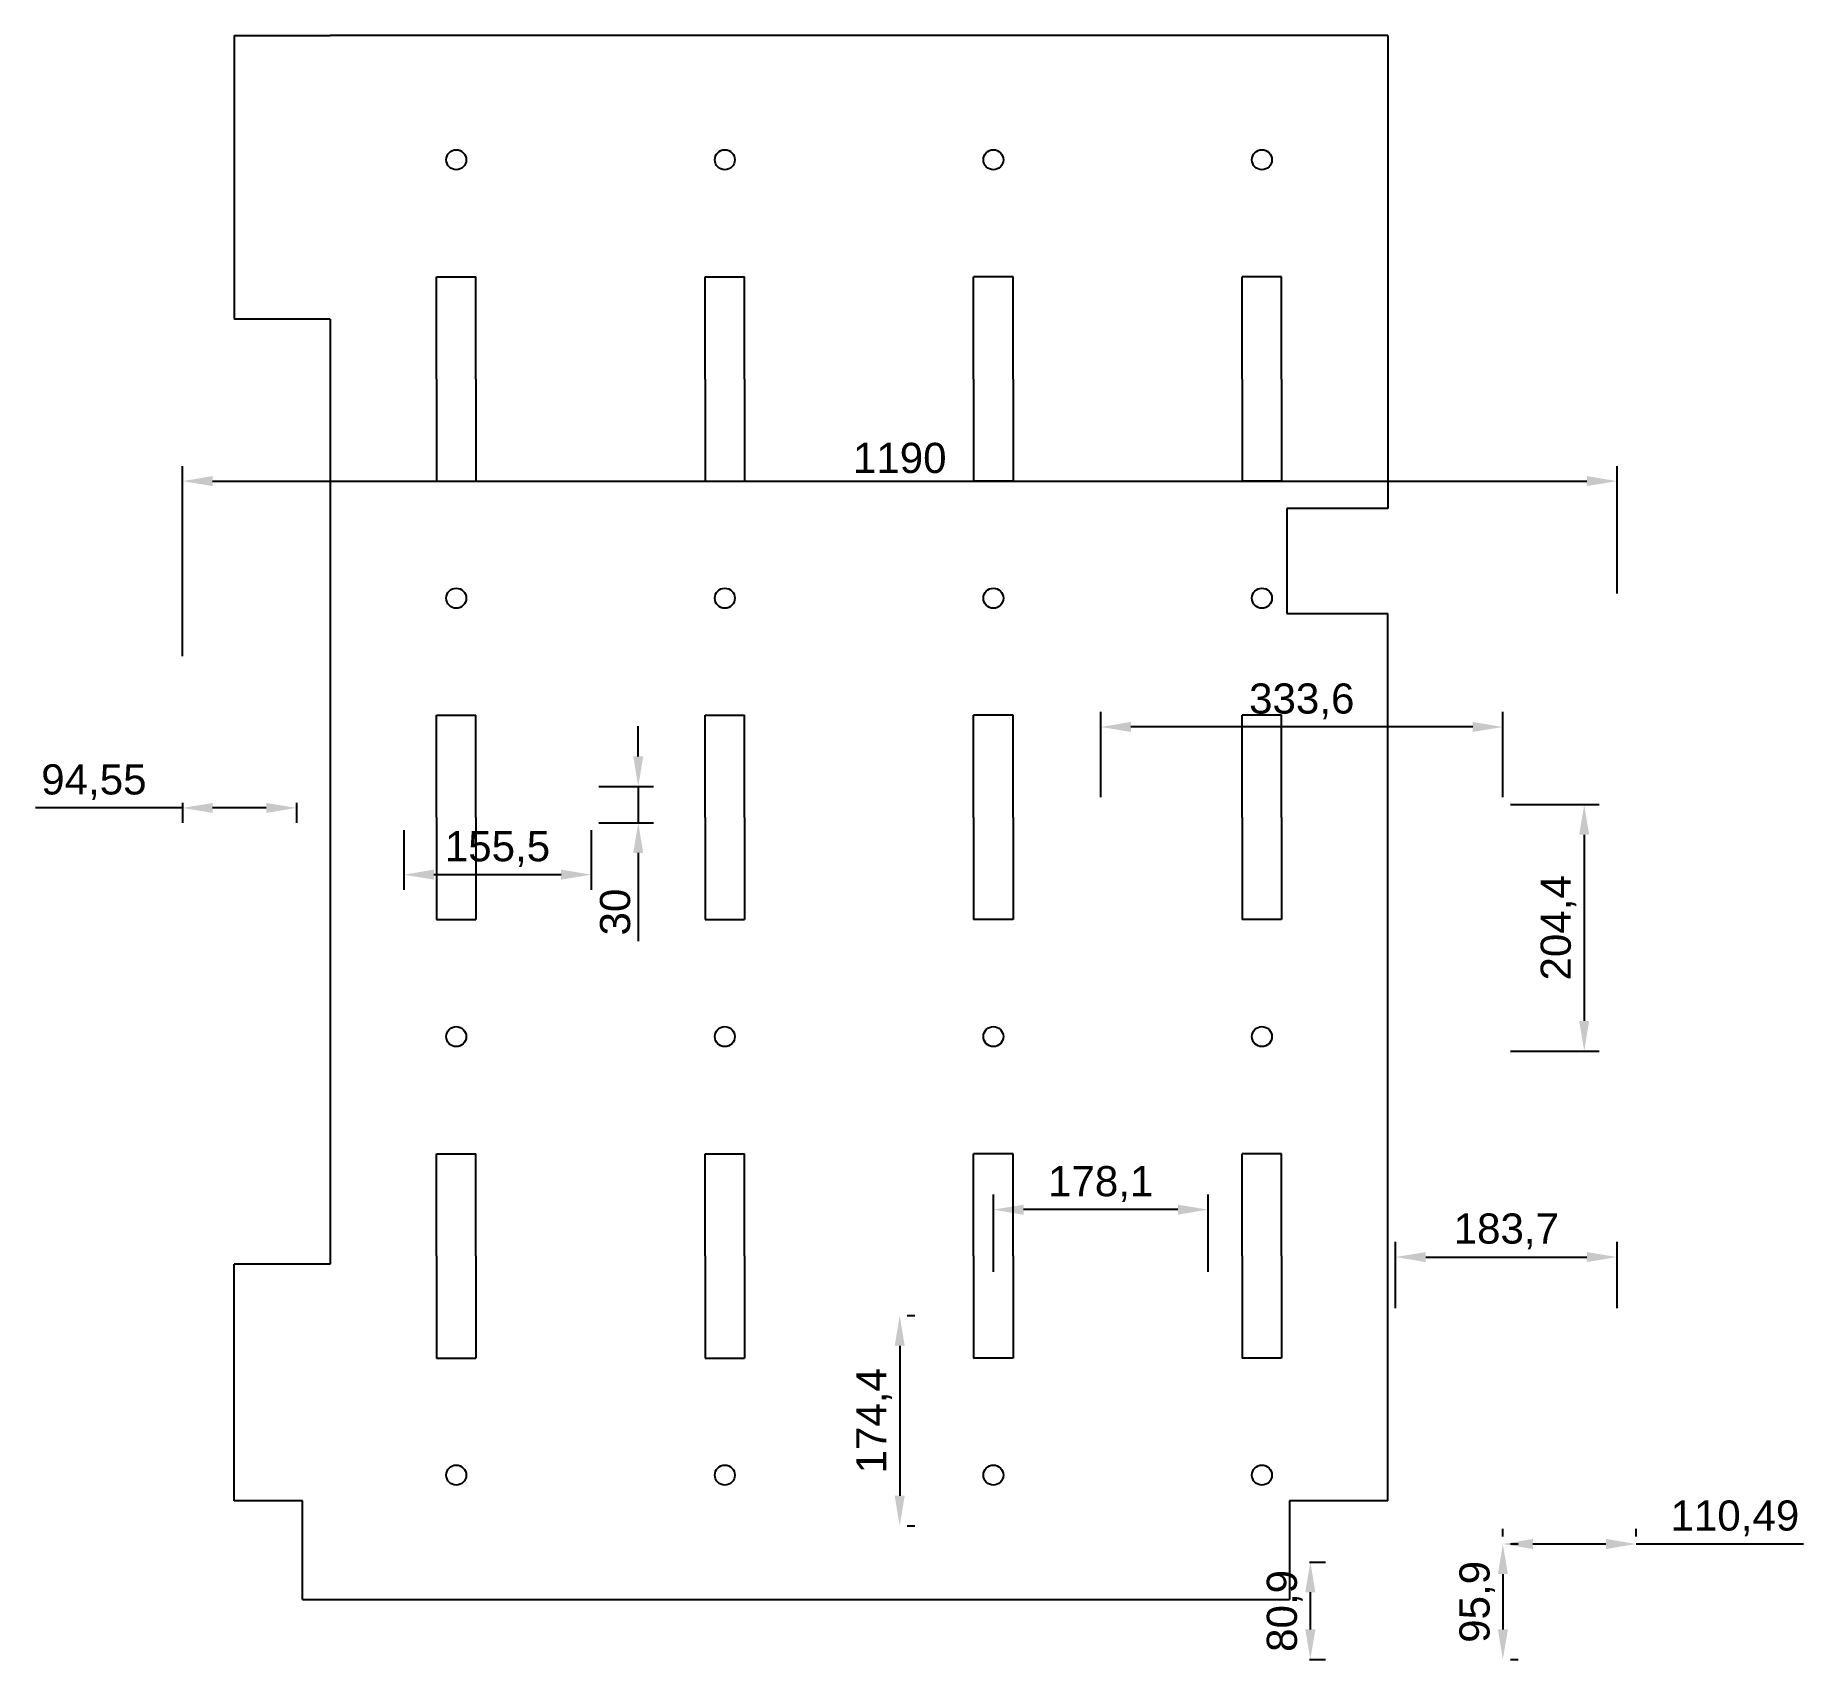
# Model space of a CAD drawing. Header units: millimetres. Extents: x -122 to 1345, y 0 to 1347.
import ezdxf

# ---------------------------------------------------------------- set-up
doc = ezdxf.new("R2010")
doc.units = ezdxf.units.MM
doc.styles.get("Standard").update_dxf_attribs({"font": 'arial.ttf'})
doc.dimstyles.new('副本 ISO-25 1-10', dxfattribs={"dimscale": 10, "dimtxt": 2.5, "dimasz": 2.5, "dimexe": 1.25, "dimexo": 0.625, "dimtad": 1, "dimtxsty": 'Standard', "dimcen": 2.5, "dimazin": 3, "dimtfac": 1, "dimtmove": 0, "dimatfit": 3})

# ---------------------------------------------------------------- blocks, each defined once
blk = doc.blocks.new('*D3')
at = {"color": 0, "lineweight": -2, "transparency": 16777216}
for p, q in [((0, 706.4), (-122, 706.4)), ((0, 710.5), (0, 693.9)), ((69.5, 706.4), (25, 706.4)), ((94.5, 710.5), (94.5, 693.9))]:
    blk.add_line(p, q, dxfattribs=at)
at = {"color": 0, "transparency": 16777216}
for points in [[(25, 710.5), (25, 702.2), (0, 706.4)], [(69.5, 710.5), (69.5, 702.2), (94.5, 706.4)]]:
    blk.add_solid(points, dxfattribs=at)
at = {"layer": 'Defpoints', "color": 0, "transparency": 16777216}
for p in [(0, 716.7), (0, 706.4), (94.5, 716.7)]:
    blk.add_point(p, dxfattribs=at)
at = {"color": 0, "transparency": 16777216, "insert": (-73.5, 727.7), "char_height": 25, "attachment_point": 5}
blk.add_mtext('94,55', dxfattribs=at)
blk = doc.blocks.new('*D4')
at = {"color": 0, "lineweight": -2, "transparency": 16777216}
for p, q in [((183.6, 687.9), (183.6, 638.5)), ((339.1, 687.9), (339.1, 638.5)), ((314.1, 651), (208.6, 651))]:
    blk.add_line(p, q, dxfattribs=at)
at = {"color": 0, "transparency": 16777216}
for points in [[(208.6, 655.2), (208.6, 646.9), (183.6, 651)], [(314.1, 655.2), (314.1, 646.9), (339.1, 651)]]:
    blk.add_solid(points, dxfattribs=at)
at = {"layer": 'Defpoints', "color": 0, "transparency": 16777216}
for p in [(183.6, 694.1), (339.1, 694.1), (183.6, 651)]:
    blk.add_point(p, dxfattribs=at)
at = {"color": 0, "transparency": 16777216, "insert": (261.3, 672.3), "char_height": 25, "attachment_point": 5}
blk.add_mtext('155,5', dxfattribs=at)
blk = doc.blocks.new('*D5')
at = {"color": 0, "lineweight": -2, "transparency": 16777216}
for p, q in [((378.1, 749.1), (378.1, 774.1)), ((345.4, 724.1), (390.6, 724.1)), ((378.1, 724.1), (378.1, 694.1)), ((345.4, 694.1), (390.6, 694.1)), ((378.1, 669.1), (378.1, 595.9))]:
    blk.add_line(p, q, dxfattribs=at)
at = {"color": 0, "transparency": 16777216}
for points in [[(373.9, 749.1), (382.2, 749.1), (378.1, 724.1)], [(373.9, 669.1), (382.2, 669.1), (378.1, 694.1)]]:
    blk.add_solid(points, dxfattribs=at)
at = {"layer": 'Defpoints', "color": 0, "transparency": 16777216}
for p in [(339.1, 724.1), (339.1, 694.1), (378.1, 694.1)]:
    blk.add_point(p, dxfattribs=at)
at = {"color": 0, "transparency": 16777216, "insert": (359, 620), "char_height": 25, "attachment_point": 5, "rotation": 90}
blk.add_mtext('30', dxfattribs=at)
blk = doc.blocks.new('*D9')
at = {"color": 0, "lineweight": -2, "transparency": 16777216}
for p, q in [((0, 832.2), (0, 989.9)), ((1190, 884.2), (1190, 989.9)), ((25, 977.4), (1165, 977.4))]:
    blk.add_line(p, q, dxfattribs=at)
at = {"color": 0, "transparency": 16777216}
for points in [[(25, 981.6), (25, 973.3), (0, 977.4)], [(1165, 981.6), (1165, 973.3), (1190, 977.4)]]:
    blk.add_solid(points, dxfattribs=at)
at = {"layer": 'Defpoints', "color": 0, "transparency": 16777216}
for p in [(1190, 977.4), (1190, 878), (0, 826)]:
    blk.add_point(p, dxfattribs=at)
at = {"color": 0, "transparency": 16777216, "insert": (595, 996.5), "char_height": 25, "attachment_point": 5}
blk.add_mtext('1190', dxfattribs=at)
blk = doc.blocks.new('*D10')
at = {"color": 0, "lineweight": -2, "transparency": 16777216}
for p, q in [((1101.6, 709.1), (1175.3, 709.1)), ((1162.8, 684.1), (1162.8, 529.7)), ((1101.6, 504.7), (1175.3, 504.7))]:
    blk.add_line(p, q, dxfattribs=at)
at = {"color": 0, "transparency": 16777216}
for points in [[(1158.6, 684.1), (1166.9, 684.1), (1162.8, 709.1)], [(1158.6, 529.7), (1166.9, 529.7), (1162.8, 504.7)]]:
    blk.add_solid(points, dxfattribs=at)
at = {"layer": 'Defpoints', "color": 0, "transparency": 16777216}
for p in [(1095.3, 709.1), (1095.3, 504.7), (1162.8, 504.7)]:
    blk.add_point(p, dxfattribs=at)
at = {"color": 0, "transparency": 16777216, "insert": (1141.5, 606.9), "char_height": 25, "attachment_point": 5, "rotation": 90}
blk.add_mtext('204,4', dxfattribs=at)
blk = doc.blocks.new('*D11')
at = {"color": 0, "lineweight": -2, "transparency": 16777216}
for p, q in [((761.7, 715.4), (761.7, 786)), ((1095.3, 715.4), (1095.3, 786)), ((1070.3, 773.5), (786.7, 773.5))]:
    blk.add_line(p, q, dxfattribs=at)
at = {"color": 0, "transparency": 16777216}
for points in [[(786.7, 777.7), (786.7, 769.4), (761.7, 773.5)], [(1070.3, 777.7), (1070.3, 769.4), (1095.3, 773.5)]]:
    blk.add_solid(points, dxfattribs=at)
at = {"layer": 'Defpoints', "color": 0, "transparency": 16777216}
for p in [(761.7, 773.5), (761.7, 709.1), (1095.3, 709.1)]:
    blk.add_point(p, dxfattribs=at)
at = {"color": 0, "transparency": 16777216, "insert": (928.5, 794.8), "char_height": 25, "attachment_point": 5}
blk.add_mtext('333,6', dxfattribs=at)
blk = doc.blocks.new('*D12')
at = {"color": 0, "lineweight": -2, "transparency": 16777216}
for p, q in [((1095.3, 102.2), (1095.3, 108.4)), ((1205.8, 102.2), (1205.8, 108.4)), ((1120.3, 95.9), (1180.8, 95.9)), ((1205.8, 95.9), (1344.8, 95.9))]:
    blk.add_line(p, q, dxfattribs=at)
at = {"color": 0, "transparency": 16777216}
for points in [[(1120.3, 100.1), (1120.3, 91.7), (1095.3, 95.9)], [(1180.8, 100.1), (1180.8, 91.7), (1205.8, 95.9)]]:
    blk.add_solid(points, dxfattribs=at)
at = {"layer": 'Defpoints', "color": 0, "transparency": 16777216}
for p in [(1095.3, 95.9), (1205.8, 95.9), (1205.8, 95.9)]:
    blk.add_point(p, dxfattribs=at)
at = {"color": 0, "transparency": 16777216, "insert": (1287.8, 117.2), "char_height": 25, "attachment_point": 5}
blk.add_mtext('110,49', dxfattribs=at)
blk = doc.blocks.new('*D13')
at = {"color": 0, "lineweight": -2, "transparency": 16777216}
for p, q in [((1101.6, 95.9), (1107.9, 95.9)), ((1095.3, 70.9), (1095.3, 25)), ((1101.6, 0), (1107.9, 0))]:
    blk.add_line(p, q, dxfattribs=at)
at = {"color": 0, "transparency": 16777216}
for points in [[(1091.2, 70.9), (1099.5, 70.9), (1095.3, 95.9)], [(1091.2, 25), (1099.5, 25), (1095.3, 0)]]:
    blk.add_solid(points, dxfattribs=at)
at = {"layer": 'Defpoints', "color": 0, "transparency": 16777216}
for p in [(1095.3, 95.9), (1095.3, 0), (1095.3, 0)]:
    blk.add_point(p, dxfattribs=at)
at = {"color": 0, "transparency": 16777216, "insert": (1074.1, 47.9), "char_height": 25, "attachment_point": 5, "rotation": 90}
blk.add_mtext('95,9', dxfattribs=at)
blk = doc.blocks.new('*D15')
at = {"color": 0, "lineweight": -2, "transparency": 16777216}
for p, q in [((672.7, 321.6), (672.7, 385.7)), ((850.8, 321.6), (850.8, 385.7)), ((825.8, 373.2), (697.7, 373.2))]:
    blk.add_line(p, q, dxfattribs=at)
at = {"color": 0, "transparency": 16777216}
for points in [[(697.7, 377.3), (697.7, 369), (672.7, 373.2)], [(825.8, 377.3), (825.8, 369), (850.8, 373.2)]]:
    blk.add_solid(points, dxfattribs=at)
at = {"layer": 'Defpoints', "color": 0, "transparency": 16777216}
for p in [(672.7, 373.2), (672.7, 315.3), (850.8, 315.3)]:
    blk.add_point(p, dxfattribs=at)
at = {"color": 0, "transparency": 16777216, "insert": (761.7, 394.5), "char_height": 25, "attachment_point": 5}
blk.add_mtext('178,1', dxfattribs=at)
blk = doc.blocks.new('*D16')
at = {"color": 0, "lineweight": -2, "transparency": 16777216}
for p, q in [((601.2, 285.3), (607.5, 285.3)), ((595, 260.3), (595, 135.9)), ((601.2, 110.9), (607.5, 110.9))]:
    blk.add_line(p, q, dxfattribs=at)
at = {"color": 0, "transparency": 16777216}
for points in [[(590.8, 260.3), (599.1, 260.3), (595, 285.3)], [(590.8, 135.9), (599.1, 135.9), (595, 110.9)]]:
    blk.add_solid(points, dxfattribs=at)
at = {"layer": 'Defpoints', "color": 0, "transparency": 16777216}
for p in [(595, 285.3), (595, 110.9), (595, 110.9)]:
    blk.add_point(p, dxfattribs=at)
at = {"color": 0, "transparency": 16777216, "insert": (573.7, 198.1), "char_height": 25, "attachment_point": 5, "rotation": 90}
blk.add_mtext('174,4', dxfattribs=at)
blk = doc.blocks.new('*D17')
at = {"color": 0, "lineweight": -2, "transparency": 16777216}
for p, q in [((934.8, 80.9), (948.1, 80.9)), ((935.6, 55.9), (935.6, 25)), ((934.8, 0), (948.1, 0))]:
    blk.add_line(p, q, dxfattribs=at)
at = {"color": 0, "transparency": 16777216}
for points in [[(931.4, 55.9), (939.8, 55.9), (935.6, 80.9)], [(931.4, 25), (939.8, 25), (935.6, 0)]]:
    blk.add_solid(points, dxfattribs=at)
at = {"layer": 'Defpoints', "color": 0, "transparency": 16777216}
for p in [(928.6, 80.9), (928.6, 0), (935.6, 0)]:
    blk.add_point(p, dxfattribs=at)
at = {"color": 0, "transparency": 16777216, "insert": (914.3, 40.4), "char_height": 25, "attachment_point": 5, "rotation": 90}
blk.add_mtext('80,9', dxfattribs=at)
blk = doc.blocks.new('*D18')
at = {"color": 0, "lineweight": -2, "transparency": 16777216}
for p, q in [((1006.3, 291.6), (1006.3, 346.4)), ((1190, 291.6), (1190, 346.4)), ((1031.3, 333.9), (1165, 333.9))]:
    blk.add_line(p, q, dxfattribs=at)
at = {"color": 0, "transparency": 16777216}
for points in [[(1031.3, 338), (1031.3, 329.7), (1006.3, 333.9)], [(1165, 338), (1165, 329.7), (1190, 333.9)]]:
    blk.add_solid(points, dxfattribs=at)
at = {"layer": 'Defpoints', "color": 0, "transparency": 16777216}
for p in [(1190, 333.9), (1006.3, 285.3), (1190, 285.3)]:
    blk.add_point(p, dxfattribs=at)
at = {"color": 0, "transparency": 16777216, "insert": (1098.2, 355.2), "char_height": 25, "attachment_point": 5}
blk.add_mtext('183,7', dxfattribs=at)

msp = doc.modelspace()

# ---------------------------------------------------------------- linework, layer by layer
for p, q in [((43, 1347.1), (43, 1111.65)), ((43, 1347.1), (122.55, 1347.1)), ((1000, 1347.1), (122.55, 1347.1)), ((1000, 1347.1), (1000, 954.7)), ((1000, 1347.1), (1000, 1243.95)), ((210.75, 1062.1), (210.75, 1146.85)), ((210.75, 1146.85), (243.45, 1146.85)), ((243.45, 1062.1), (243.45, 1146.85)), ((433.55, 1062.1), (433.55, 1146.85)), ((433.55, 1146.85), (466.25, 1146.85)), ((466.25, 1062.1), (466.25, 1146.85)), ((656.3, 1062.1), (656.3, 1146.85)), ((689, 1146.85), (656.3, 1146.85)), ((689, 1062.1), (689, 1146.85)), ((879.1, 1062.1), (879.1, 1146.85)), ((911.8, 1146.85), (879.1, 1146.85)), ((911.8, 1062.1), (911.8, 1146.85)), ((122.55, 1111.65), (43, 1111.65)), ((122.55, 1111.65), (122.55, 327.95)), ((210.75, 1062.1), (210.75, 977.35)), ((243.45, 1062.1), (243.45, 977.35)), ((433.55, 1062.1), (433.55, 977.35)), ((466.25, 1062.1), (466.25, 977.35)), ((656.3, 1062.1), (656.3, 977.35)), ((689, 1062.1), (689, 977.35)), ((879.1, 1062.1), (879.1, 977.35)), ((911.8, 1062.1), (911.8, 977.35)), ((210.75, 977.35), (243.45, 977.35)), ((433.55, 977.35), (466.25, 977.35)), ((689, 977.35), (656.3, 977.35)), ((911.8, 977.35), (879.1, 977.35)), ((1000, 954.7), (916.05, 954.7)), ((916.05, 954.7), (916.05, 867.5)), ((916.05, 867.5), (1000, 867.5)), ((1000, 131.75), (1000, 867.5)), ((210.75, 698.5), (210.75, 783.25)), ((210.75, 783.25), (243.45, 783.25)), ((243.45, 698.5), (243.45, 783.25)), ((433.55, 698.5), (433.55, 783.25)), ((433.55, 783.25), (466.25, 783.25)), ((466.25, 698.5), (466.25, 783.25)), ((656.3, 698.5), (656.3, 783.25)), ((689, 783.25), (656.3, 783.25)), ((689, 698.5), (689, 783.25)), ((879.1, 698.5), (879.1, 783.25)), ((911.8, 783.25), (879.1, 783.25)), ((911.8, 698.5), (911.8, 783.25)), ((210.75, 698.5), (210.75, 613.75)), ((243.45, 698.5), (243.45, 613.75)), ((433.55, 698.5), (433.55, 613.75)), ((466.25, 698.5), (466.25, 613.75)), ((656.3, 698.5), (656.3, 613.75)), ((689, 698.5), (689, 613.75)), ((879.1, 698.5), (879.1, 613.75)), ((911.8, 698.5), (911.8, 613.75)), ((210.75, 613.75), (243.45, 613.75)), ((433.55, 613.75), (466.25, 613.75)), ((689, 613.75), (656.3, 613.75)), ((911.8, 613.75), (879.1, 613.75)), ((210.75, 334.85), (210.75, 419.6)), ((210.75, 419.6), (243.45, 419.6)), ((243.45, 334.85), (243.45, 419.6)), ((433.55, 334.85), (433.55, 419.6)), ((433.55, 419.6), (466.25, 419.6)), ((466.25, 334.85), (466.25, 419.6)), ((656.3, 334.85), (656.3, 419.6)), ((689, 419.6), (656.3, 419.6)), ((689, 334.85), (689, 419.6)), ((879.1, 334.85), (879.1, 419.6)), ((911.8, 419.6), (879.1, 419.6)), ((911.8, 334.85), (911.8, 419.6)), ((43, 131.75), (43, 327.95)), ((122.55, 327.95), (43, 327.95)), ((210.75, 334.85), (210.75, 250.1)), ((243.45, 334.85), (243.45, 250.1)), ((433.55, 334.85), (433.55, 250.1)), ((466.25, 334.85), (466.25, 250.1)), ((656.3, 334.85), (656.3, 250.1)), ((689, 334.85), (689, 250.1)), ((879.1, 334.85), (879.1, 250.1)), ((911.8, 334.85), (911.8, 250.1)), ((210.75, 250.1), (243.45, 250.1)), ((433.55, 250.1), (466.25, 250.1)), ((689, 250.1), (656.3, 250.1)), ((911.8, 250.1), (879.1, 250.1)), ((99.65, 131.75), (43, 131.75)), ((99.65, 50), (99.65, 131.75)), ((1000, 131.75), (918.25, 131.75)), ((918.25, 131.75), (918.25, 50)), ((99.65, 50), (918.25, 50))]:
    msp.add_line(p, q)
for centre in [(227.1, 1243.95), (449.9, 1243.95), (672.65, 1243.95), (895.45, 1243.95), (895.45, 1243.95), (227.1, 880.3), (449.9, 880.3), (449.9, 880.3), (449.9, 880.3), (672.65, 880.3), (672.65, 880.3), (895.45, 880.3), (895.45, 880.3), (895.45, 880.3), (895.45, 880.3), (227.1, 516.7), (449.9, 516.7), (449.9, 516.7), (449.9, 516.7), (672.65, 516.7), (672.65, 516.7), (895.45, 516.7), (895.45, 516.7), (895.45, 516.7), (895.45, 516.7), (227.1, 153.05), (449.9, 153.05), (672.65, 153.05), (895.45, 153.05), (895.45, 153.05)]:
    msp.add_circle(centre, 8.3)

# ---------------------------------------------------------------- dimensions: what is measured, and where the dimension line sits
for base, p1, p2, picture, middle in [((1190, 977.438), (0, 826), (1190, 878), '*D9', (595, 996.453)), ((761.75, 773.542), (1095.35, 709.1), (761.75, 709.1), '*D11', (928.55, 794.816)), ((0, 706.381), (94.55, 716.7), (0, 716.7), '*D3', (-73.525, 727.655)), ((183.6, 651.039), (339.1, 694.1), (183.6, 694.1), '*D4', (261.35, 672.313)), ((672.7, 373.178), (850.8, 315.3), (672.7, 315.3), '*D15', (761.75, 394.451)), ((1190, 333.877), (1006.3, 285.3), (1190, 285.3), '*D18', (1098.15, 355.15)), ((1205.839, 95.9), (1095.35, 95.9), (1205.839, 95.9), '*D12', (1287.831, 117.174))]:
    dim = msp.add_linear_dim(base=base, p1=p1, p2=p2, dimstyle='副本 ISO-25 1-10')
    dim.commit()
    dim.dimension.update_dxf_attribs({"geometry": picture, "text_midpoint": middle})
for base, p1, p2, picture, middle in [((378.068, 694.1), (339.1, 724.1), (339.1, 694.1), '*D5', (359.045, 619.995)), ((1162.782, 504.7), (1095.35, 709.1), (1095.35, 504.7), '*D10', (1141.508, 606.9)), ((594.95, 110.9), (594.95, 285.3), (594.95, 110.9), '*D16', (573.676, 198.1)), ((1095.35, 0), (1095.35, 95.9), (1095.35, 0), '*D13', (1074.076, 47.95)), ((935.586, 0), (928.55, 80.9), (928.55, 0), '*D17', (914.312, 40.45))]:
    dim = msp.add_linear_dim(base=base, p1=p1, p2=p2, angle=90, dimstyle='副本 ISO-25 1-10')
    dim.commit()
    dim.dimension.update_dxf_attribs({"geometry": picture, "text_midpoint": middle})

doc.saveas('drawing.dxf')
